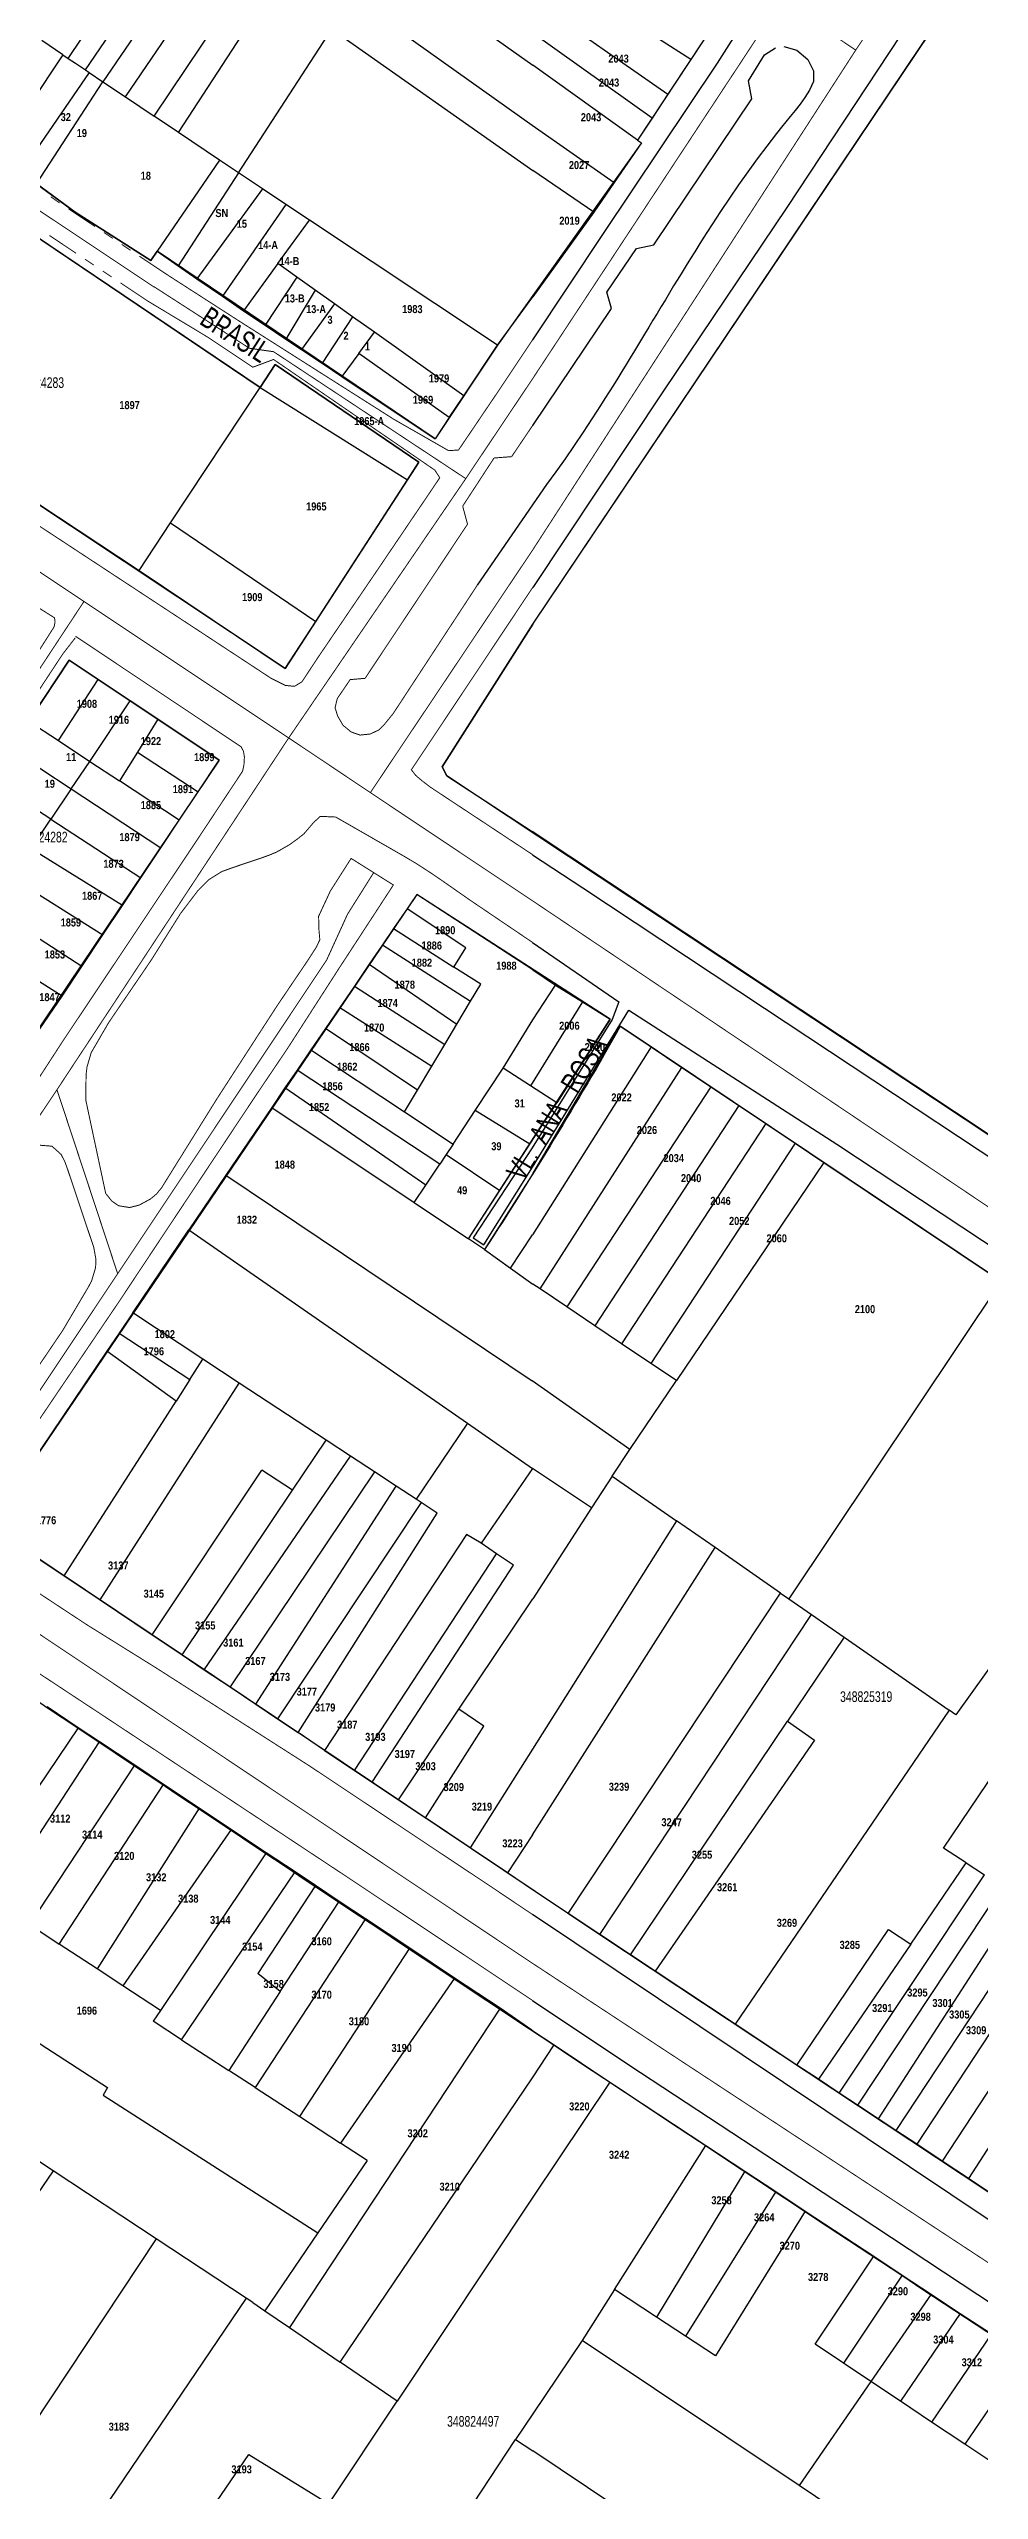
# Model space of a CAD drawing. Extents: x 203136 to 205923, y 4839890 to 4842982.
# Drawn here: x 204546.2 to 204720.6, y 4841443.3 to 4841901 of the extents above; entities that cross this region are included whole.
import ezdxf
from ezdxf.enums import TextEntityAlignment as Align

# ---------------------------------------------------------------- set-up
doc = ezdxf.new("R2010")
doc.units = 0
doc.header["$LTSCALE"] = 1.5
doc.header["$MEASUREMENT"] = 0
for name, color, linetype in [('CD_MALHA_LOTES', 40, 'CONTINUOUS'), ('CD_TXT_QUADRA', 7, 'CONTINUOUS'), ('RU-QUADRAS', 210, 'CONTINUOUS'), ('SV-EIXO-RUA-N-PAV', 6, 'CONTINUOUS'), ('SV-EIXO-RUA-PAV', 20, 'CONTINUOUS'), ('SV-RUA-NAO-PAV-S-GUIA-C-GUIA', 7, 'CONTINUOUS'), ('SV-RUA-PAVIM-S-GUIA-C-GUIA', 7, 'CONTINUOUS'), ('SV-TXT-RUA-N-PAV-S-GUIA-C-GUIA', 7, 'CONTINUOUS'), ('SV-TXT-RUA-PAV-S-GUIA-C-GUIA', 7, 'CONTINUOUS'), ('Th_NmrPort', 1, 'CONTINUOUS')]:
    doc.layers.add(name, color=color, linetype=linetype)
doc.styles.add('3488-25-2D_TXT$0$ARIAL', font='ARIAL.TTF')
doc.styles.add('ARIAL', font='ARIAL.TTF')
doc.styles.get("Standard").update_dxf_attribs({"font": 'swisscbo.ttf'})

msp = doc.modelspace()

# ---------------------------------------------------------------- linework, layer by layer
at = {"layer": 'CD_MALHA_LOTES', "linetype": 'Continuous'}
for p, q in [((204636.88, 4841793.15), (204885.67, 4842163.65)), ((204549.85, 4841899.2), (204591.15, 4841960.79)), ((204553.06, 4841897.03), (204594.81, 4841958.28)), ((204597.98, 4841956.04), (204556.34, 4841894.83)), ((204560.55, 4841892), (204602.22, 4841953.05)), ((204565.96, 4841888.36), (204607.01, 4841949.67)), ((204570.48, 4841885.33), (204590.89, 4841916.58)), ((204608.15, 4841918.39), (204636.88, 4841897.9)), ((204666.52, 4841899.01), (204636.77, 4841918.04)), ((204636.88, 4841910.19), (204662.21, 4841892.47)), ((204671.01, 4841905.83), (204666.52, 4841899.01)), ((204548.85, 4841899.87), (204544.88, 4841902.54)), ((204581.75, 4841877.75), (204599.22, 4841904.65)), ((204599.22, 4841904.65), (204636.88, 4841878.2)), ((204659.25, 4841887.99), (204636.88, 4841903.91)), ((204548.85, 4841899.87), (204536.39, 4841881.19)), ((204553.78, 4841896.55), (204540.96, 4841877.84)), ((204548.85, 4841899.87), (204549.85, 4841899.2)), ((204549.85, 4841899.2), (204551.18, 4841898.3)), ((204551.18, 4841898.3), (204553.06, 4841897.03)), ((204553.06, 4841897.03), (204553.78, 4841896.55)), ((204553.78, 4841896.55), (204556.34, 4841894.83)), ((204656.54, 4841883.87), (204636.88, 4841897.9)), ((204666.52, 4841899.01), (204662.21, 4841892.47)), ((204543.87, 4841875.71), (204556.34, 4841894.83)), ((204556.34, 4841894.83), (204560.55, 4841892)), ((204560.55, 4841892), (204565.96, 4841888.36)), ((204662.21, 4841892.47), (204659.25, 4841887.99)), ((204570.48, 4841885.33), (204565.96, 4841888.36)), ((204659.25, 4841887.99), (204656.54, 4841883.87)), ((204578.2, 4841880.14), (204570.48, 4841885.33)), ((204657.28, 4841883.34), (204652.16, 4841875.9)), ((204656.54, 4841883.87), (204657.28, 4841883.34)), ((204578.2, 4841880.14), (204566.5, 4841863.04)), ((204581.75, 4841877.75), (204570.43, 4841860.32)), ((204581.75, 4841877.75), (204578.2, 4841880.14)), ((204586.23, 4841874.75), (204581.75, 4841877.75)), ((204648.33, 4841870.34), (204636.88, 4841878.2)), ((204543.87, 4841875.71), (204551.14, 4841870.38)), ((204586.23, 4841874.75), (204573.95, 4841857.9)), ((204590.61, 4841871.83), (204586.23, 4841874.75)), ((204652.16, 4841875.9), (204648.33, 4841870.34)), ((204551.14, 4841870.38), (204565.33, 4841861.32)), ((204590.61, 4841871.83), (204578.73, 4841854.6)), ((204589.12, 4841860.72), (204595.05, 4841868.88)), ((204595.05, 4841868.88), (204590.61, 4841871.83)), ((204630.26, 4841845.42), (204595.05, 4841868.88)), ((204648.33, 4841870.34), (204636.88, 4841854.48)), ((204585.79, 4841837.52), (204543.42, 4841866.07)), ((204565.33, 4841861.32), (204566.5, 4841863.04)), ((204566.5, 4841863.04), (204570.43, 4841860.32)), ((204570.43, 4841860.32), (204573.95, 4841857.9)), ((204589.12, 4841860.72), (204582.68, 4841851.88)), ((204592.7, 4841858.18), (204589.12, 4841860.72)), ((204573.95, 4841857.9), (204578.73, 4841854.6)), ((204578.73, 4841854.6), (204582.68, 4841851.88)), ((204592.7, 4841858.18), (204586.75, 4841849.16)), ((204596.14, 4841855.73), (204590.61, 4841846.58)), ((204596.14, 4841855.73), (204592.7, 4841858.18)), ((204599.73, 4841853.18), (204596.14, 4841855.73)), ((204630.26, 4841845.42), (204636.88, 4841854.48)), ((204582.68, 4841851.88), (204586.75, 4841849.16)), ((204599.73, 4841853.18), (204593.54, 4841844.62)), ((204603.12, 4841850.77), (204597.42, 4841842.03)), ((204603.12, 4841850.77), (204599.73, 4841853.18)), ((204607.23, 4841847.85), (204603.12, 4841850.77)), ((204586.75, 4841849.16), (204590.61, 4841846.58)), ((204590.61, 4841846.58), (204593.54, 4841844.62)), ((204604.32, 4841843.89), (204607.23, 4841847.85)), ((204623.97, 4841835.95), (204607.23, 4841847.85)), ((204623.97, 4841835.95), (204630.26, 4841845.42)), ((204588.61, 4841841.8), (204585.79, 4841837.52)), ((204615.57, 4841823.5), (204588.61, 4841841.8)), ((204593.54, 4841844.62), (204597.42, 4841842.03)), ((204597.42, 4841842.03), (204601.13, 4841839.55)), ((204604.32, 4841843.89), (204601.13, 4841839.55)), ((204621.24, 4841831.85), (204604.32, 4841843.89)), ((204569.03, 4841812.13), (204585.79, 4841837.52)), ((204585.79, 4841837.52), (204613.43, 4841820.19)), ((204601.13, 4841839.55), (204618.6, 4841827.87)), ((204621.24, 4841831.85), (204618.6, 4841827.87)), ((204621.24, 4841831.85), (204623.97, 4841835.95)), ((204530.09, 4841825.03), (204563.12, 4841803.19)), ((204613.43, 4841820.19), (204615.57, 4841823.5)), ((204596.21, 4841793.61), (204613.43, 4841820.19)), ((204563.12, 4841803.19), (204569.03, 4841812.13)), ((204569.03, 4841812.13), (204596.21, 4841793.61)), ((204563.12, 4841803.19), (204590.52, 4841784.82)), ((204590.52, 4841784.82), (204596.21, 4841793.61)), ((204550.03, 4841786.37), (204542.46, 4841774.93)), ((204555.42, 4841782.78), (204550.03, 4841786.37)), ((204547.98, 4841771.29), (204555.42, 4841782.78)), ((204561.47, 4841778.76), (204555.42, 4841782.78)), ((204553.87, 4841767.41), (204561.47, 4841778.76)), ((204566.64, 4841775.31), (204561.47, 4841778.76)), ((204542.46, 4841774.93), (204547.98, 4841771.29)), ((204566.64, 4841775.31), (204562.81, 4841769.14)), ((204578.14, 4841767.66), (204566.64, 4841775.31)), ((204539.03, 4841769.74), (204550.41, 4841762.25)), ((204547.98, 4841771.29), (204553.87, 4841767.41)), ((204550.41, 4841762.25), (204553.87, 4841767.41)), ((204553.87, 4841767.41), (204559.45, 4841763.73)), ((204562.81, 4841769.14), (204559.45, 4841763.73)), ((204562.81, 4841769.14), (204574.18, 4841761.7)), ((204574.18, 4841761.7), (204578.14, 4841767.66)), ((204546.59, 4841756.55), (204535.2, 4841763.96)), ((204570.63, 4841756.36), (204559.45, 4841763.73)), ((204550.41, 4841762.25), (204546.59, 4841756.55)), ((204550.41, 4841762.25), (204567.19, 4841751.19)), ((204570.63, 4841756.36), (204574.18, 4841761.7)), ((204542.86, 4841750.99), (204546.59, 4841756.55)), ((204546.59, 4841756.55), (204563.45, 4841745.58)), ((204567.19, 4841751.19), (204570.63, 4841756.36)), ((204883.5, 4841590.47), (204636.77, 4841754.26)), ((204560, 4841740.4), (204542.86, 4841750.99)), ((204563.45, 4841745.58), (204567.19, 4841751.19)), ((204539.29, 4841745.65), (204556.33, 4841734.88)), ((204560, 4841740.4), (204563.45, 4841745.58)), ((204556.33, 4841734.88), (204560, 4841740.4)), ((204552.39, 4841728.96), (204535.44, 4841739.9)), ((204610.82, 4841736.08), (204608.71, 4841732.98)), ((204613.34, 4841739.77), (204610.82, 4841736.08)), ((204610.82, 4841736.08), (204622.1, 4841728.85)), ((204624.34, 4841732.45), (204613.34, 4841739.77)), ((204552.39, 4841728.96), (204556.33, 4841734.88)), ((204608.71, 4841732.98), (204606.26, 4841729.39)), ((204608.71, 4841732.98), (204625.23, 4841722.42)), ((204622.1, 4841728.85), (204624.34, 4841732.45)), ((204548.67, 4841723.37), (204537.29, 4841730.62)), ((204548.67, 4841723.37), (204552.39, 4841728.96)), ((204606.26, 4841729.39), (204603.47, 4841725.29)), ((204606.26, 4841729.39), (204622.69, 4841718.16)), ((204627.14, 4841725.62), (204622.1, 4841728.85)), ((204636.88, 4841728.3), (204641.18, 4841725.45)), ((204544.52, 4841717.29), (204548.67, 4841723.37)), ((204603.47, 4841725.29), (204600.73, 4841721.28)), ((204603.47, 4841725.29), (204620.42, 4841714.34)), ((204622.69, 4841718.16), (204625.23, 4841722.42)), ((204625.23, 4841722.42), (204627.14, 4841725.62)), ((204646.21, 4841722.32), (204636.5, 4841706.59)), ((204636.88, 4841718.93), (204641.18, 4841725.45)), ((204641.18, 4841725.45), (204646.21, 4841722.32)), ((204646.21, 4841722.32), (204651.43, 4841719.08)), ((204598.05, 4841717.34), (204595.3, 4841713.31)), ((204600.73, 4841721.28), (204598.05, 4841717.34)), ((204615.29, 4841705.73), (204598.05, 4841717.34)), ((204600.73, 4841721.28), (204617.99, 4841710.27)), ((204620.42, 4841714.34), (204622.69, 4841718.16)), ((204631.38, 4841709.86), (204636.88, 4841718.93)), ((204637.003242, 4841690.20808), (204653.31, 4841717.74)), ((204651.43, 4841719.08), (204641.43, 4841703.41)), ((204653.31, 4841717.74), (204659.08, 4841713.88)), ((204595.3, 4841713.31), (204592.74, 4841709.54)), ((204595.3, 4841713.31), (204612.86, 4841701.68)), ((204617.99, 4841710.27), (204620.42, 4841714.34)), ((204659.08, 4841713.88), (204636.86, 4841678.67)), ((204659.08, 4841713.88), (204664.85, 4841710.01)), ((204592.74, 4841709.54), (204590.45, 4841706.19)), ((204619.45, 4841691.86), (204592.74, 4841709.54)), ((204615.29, 4841705.73), (204617.99, 4841710.27)), ((204626.13, 4841701.93), (204631.38, 4841709.86)), ((204636.5, 4841706.59), (204631.38, 4841709.86)), ((204638.27, 4841668.53), (204664.85, 4841710.01)), ((204664.85, 4841710.01), (204670.3, 4841706.36)), ((204590.45, 4841706.19), (204587.97, 4841702.54)), ((204611.81, 4841691.44), (204590.45, 4841706.19)), ((204612.86, 4841701.68), (204615.29, 4841705.73)), ((204636.37, 4841695.65), (204641.43, 4841703.41)), ((204641.43, 4841703.41), (204636.5, 4841706.59)), ((204670.3, 4841706.36), (204643.3, 4841665.14)), ((204670.3, 4841706.36), (204675.54, 4841702.86)), ((204587.97, 4841702.54), (204579.34, 4841689.82)), ((204587.97, 4841702.54), (204614.7, 4841684.69)), ((204612.86, 4841701.68), (204621.97, 4841695.66)), ((204675.54, 4841702.86), (204648.53, 4841661.61)), ((204680.57, 4841699.49), (204653.55, 4841658.23)), ((204675.54, 4841702.86), (204680.57, 4841699.49)), ((204680.57, 4841699.49), (204686.06, 4841695.81)), ((204621.97, 4841695.66), (204620.68, 4841693.71)), ((204630.73, 4841686.94), (204636.37, 4841695.65)), ((204686.06, 4841695.81), (204659.03, 4841654.53)), ((204686.06, 4841695.81), (204691.44, 4841692.21)), ((204579.34, 4841689.82), (204636.79, 4841651.28)), ((204616.86, 4841687.95), (204611.81, 4841691.44)), ((204616.86, 4841687.95), (204619.45, 4841691.86)), ((204620.68, 4841693.71), (204619.45, 4841691.86)), ((204620.68, 4841693.71), (204630.73, 4841686.94)), ((204637.003242, 4841690.20808), (204627.88, 4841675.9)), ((204691.44, 4841692.21), (204663.83, 4841651.3)), ((204691.44, 4841692.21), (204724.7, 4841669.94)), ((204614.7, 4841684.69), (204616.86, 4841687.95)), ((204624.88, 4841677.89), (204630.73, 4841686.94)), ((204614.7, 4841684.69), (204624.88, 4841677.89)), ((204627.88, 4841675.9), (204632.75, 4841672.37)), ((204632.75, 4841672.37), (204636.86, 4841678.67)), ((204632.75, 4841672.37), (204636.88, 4841669.39)), ((204638.27, 4841668.53), (204636.88, 4841669.39)), ((204643.3, 4841665.14), (204638.27, 4841668.53)), ((204724.7, 4841669.94), (204684.89, 4841610.41)), ((204561.91, 4841663.99), (204559.35, 4841660.2)), ((204575.08, 4841655.33), (204561.91, 4841663.99)), ((204648.53, 4841661.61), (204643.3, 4841665.14)), ((204559.35, 4841660.2), (204557.08, 4841656.83)), ((204559.35, 4841660.2), (204572.63, 4841651.5)), ((204653.55, 4841658.23), (204648.53, 4841661.61)), ((204659.03, 4841654.53), (204653.55, 4841658.23)), ((204557.08, 4841656.83), (204535.01, 4841624.13)), ((204570.04, 4841647.45), (204557.08, 4841656.83)), ((204572.63, 4841651.5), (204575.08, 4841655.33)), ((204581.9, 4841650.85), (204575.08, 4841655.33)), ((204663.83, 4841651.3), (204659.03, 4841654.53)), ((204555.82, 4841610.18), (204581.9, 4841650.85)), ((204572.63, 4841651.5), (204570.04, 4841647.45)), ((204655.1, 4841638.37), (204636.79, 4841651.28)), ((204655.1, 4841638.37), (204663.83, 4841651.3)), ((204549.08, 4841614.7), (204570.04, 4841647.45)), ((204591.88, 4841630.8), (204598.15, 4841640.17)), ((204602.72, 4841637.16), (204598.15, 4841640.17)), ((204624.64, 4841643.3), (204615.02, 4841629.08)), ((204624.64, 4841643.3), (204636.86, 4841634.81)), ((204575.32, 4841597.11), (204602.72, 4841637.16)), ((204607.22, 4841634.2), (204602.72, 4841637.16)), ((204636.86, 4841634.81), (204627.21, 4841620.84)), ((204647.91, 4841627.45), (204636.86, 4841634.81)), ((204651.76, 4841633.42), (204655.1, 4841638.37)), ((204565.57, 4841603.65), (204586.14, 4841634.49)), ((204571.19, 4841599.88), (204591.88, 4841630.8)), ((204607.22, 4841634.2), (204580.16, 4841593.87)), ((204585, 4841590.63), (204611.3, 4841631.52)), ((204591.88, 4841630.8), (204586.14, 4841634.49)), ((204611.3, 4841631.52), (204607.22, 4841634.2)), ((204615.02, 4841629.08), (204611.3, 4841631.52)), ((204651.76, 4841633.42), (204647.91, 4841627.45)), ((204651.76, 4841633.42), (204663.82, 4841625.04)), ((204615.95, 4841628.46), (204589.06, 4841587.91)), ((204592.9, 4841585.33), (204619, 4841626.45)), ((204615.95, 4841628.46), (204615.02, 4841629.08)), ((204619, 4841626.45), (204615.95, 4841628.46)), ((204647.91, 4841627.45), (204636.9, 4841610.39)), ((204535.01, 4841624.13), (204549.08, 4841614.7)), ((204627.21, 4841620.84), (204624.5, 4841622.46)), ((204663.82, 4841625.04), (204636.87, 4841582.19)), ((204671.06, 4841620.03), (204663.82, 4841625.04)), ((204603.51, 4841578.22), (204630.08, 4841618.83)), ((204606.79, 4841576.02), (204633.31, 4841616.73)), ((204630.08, 4841618.83), (204627.21, 4841620.84)), ((204633.31, 4841616.73), (204630.08, 4841618.83)), ((204636.86, 4841566.18), (204671.06, 4841620.03)), ((204683.35, 4841611.47), (204671.06, 4841620.03)), ((204549.08, 4841614.7), (204555.82, 4841610.18)), ((204735.26, 4841615.31), (204716.19, 4841588.67)), ((204555.82, 4841610.18), (204565.57, 4841603.65)), ((204623.07, 4841589.7), (204636.9, 4841610.39)), ((204643.55, 4841551.4), (204683.35, 4841611.47)), ((204649.47, 4841547.47), (204689.14, 4841607.45)), ((204683.35, 4841611.47), (204684.89, 4841610.41)), ((204684.89, 4841610.41), (204689.14, 4841607.45)), ((204689.14, 4841607.45), (204695.24, 4841603.22)), ((204565.57, 4841603.65), (204571.19, 4841599.88)), ((204695.24, 4841603.22), (204684.64, 4841587.44)), ((204695.24, 4841603.22), (204714.95, 4841589.53)), ((204571.19, 4841599.88), (204575.32, 4841597.11)), ((204575.32, 4841597.11), (204580.16, 4841593.87)), ((204580.16, 4841593.87), (204585, 4841590.63)), ((204551.72, 4841586.23), (204545.86, 4841590.13)), ((204585, 4841590.63), (204589.06, 4841587.91)), ((204611.73, 4841572.71), (204623.07, 4841589.7)), ((204627.71, 4841586.55), (204623.07, 4841589.7)), ((204714.95, 4841589.53), (204674.86, 4841530.66)), ((204716.19, 4841588.67), (204714.95, 4841589.53)), ((204551.72, 4841586.23), (204531.66, 4841556.56)), ((204555.71, 4841583.58), (204551.72, 4841586.23)), ((204589.06, 4841587.91), (204592.9, 4841585.33)), ((204597.88, 4841581.98), (204592.9, 4841585.33)), ((204616.8, 4841569.31), (204627.71, 4841586.55)), ((204655.24, 4841543.65), (204684.64, 4841587.44)), ((204684.64, 4841587.44), (204689.73, 4841583.88)), ((204713.91, 4841563.68), (204728.69, 4841585.56)), ((204536.14, 4841553.61), (204555.71, 4841583.58)), ((204562.29, 4841579.2), (204555.71, 4841583.58)), ((204597.88, 4841581.98), (204603.51, 4841578.22)), ((204636.87, 4841582.19), (204625.17, 4841563.69)), ((204689.73, 4841583.88), (204659.81, 4841540.62)), ((204542.61, 4841549.34), (204562.29, 4841579.2)), ((204548.16, 4841545.68), (204567.69, 4841575.61)), ((204567.69, 4841575.61), (204562.29, 4841579.2)), ((204574.4, 4841571.14), (204567.69, 4841575.61)), ((204603.51, 4841578.22), (204606.79, 4841576.02)), ((204606.79, 4841576.02), (204611.73, 4841572.71)), ((204574.4, 4841571.14), (204555.23, 4841541.02)), ((204580.35, 4841567.18), (204574.4, 4841571.14)), ((204611.73, 4841572.71), (204616.8, 4841569.31)), ((204580.35, 4841567.18), (204560.07, 4841537.83)), ((204586.94, 4841562.8), (204580.35, 4841567.18)), ((204636.86, 4841566.18), (204632.15, 4841559.02)), ((204586.94, 4841562.8), (204567.11, 4841533.19)), ((204592.34, 4841559.2), (204586.94, 4841562.8)), ((204632.15, 4841559.02), (204625.17, 4841563.69)), ((204718.15, 4841560.88), (204713.91, 4841563.68)), ((204493.15, 4841560.33), (204557.2, 4841518.77)), ((204571.09, 4841527.74), (204592.34, 4841559.2)), ((204596.2, 4841556.63), (204592.34, 4841559.2)), ((204636.86, 4841555.85), (204632.15, 4841559.02)), ((204694.33, 4841517.75), (204721.54, 4841558.64)), ((204707.74, 4841545.65), (204718.15, 4841560.88)), ((204718.15, 4841560.88), (204721.54, 4841558.64)), ((204596.2, 4841556.63), (204585.39, 4841540.18)), ((204589.56, 4841536.76), (204600.63, 4841553.68)), ((204600.63, 4841553.68), (204596.2, 4841556.63)), ((204605.52, 4841550.43), (204600.63, 4841553.68)), ((204643.55, 4841551.4), (204636.86, 4841555.85)), ((204724.9, 4841556.42), (204697.78, 4841515.47)), ((204728.29, 4841554.19), (204701.61, 4841512.93)), ((204542.61, 4841549.34), (204548.16, 4841545.68)), ((204605.52, 4841550.43), (204584.89, 4841518.76)), ((204613.84, 4841544.89), (204605.52, 4841550.43)), ((204649.47, 4841547.47), (204643.55, 4841551.4)), ((204686.42, 4841523), (204703.59, 4841548.42)), ((204703.59, 4841548.42), (204707.74, 4841545.65)), ((204731.98, 4841551.75), (204704.95, 4841510.72)), ((204735.83, 4841549.2), (204708.87, 4841508.13)), ((204555.23, 4841541.02), (204548.16, 4841545.68)), ((204593.22, 4841513.34), (204613.84, 4841544.89)), ((204622.25, 4841539.3), (204613.84, 4841544.89)), ((204655.24, 4841543.65), (204649.47, 4841547.47)), ((204659.81, 4841540.62), (204655.24, 4841543.65)), ((204707.74, 4841545.65), (204690.44, 4841520.33)), ((204740.58, 4841546.07), (204713.61, 4841504.99)), ((204560.07, 4841537.83), (204555.23, 4841541.02)), ((204589.56, 4841536.76), (204585.39, 4841540.18)), ((204622.25, 4841539.3), (204600.86, 4841508.37)), ((204630.76, 4841533.63), (204622.25, 4841539.3)), ((204674.86, 4841530.66), (204659.81, 4841540.62)), ((204745.19, 4841543.02), (204718.56, 4841501.7)), ((204567.11, 4841533.19), (204560.07, 4841537.83)), ((204589.56, 4841536.76), (204579.92, 4841522)), ((204567.11, 4841533.19), (204565.78, 4841531.2)), ((204571.09, 4841527.74), (204565.78, 4841531.2)), ((204630.76, 4841533.63), (204591.28, 4841473.78)), ((204636.7, 4841529.56), (204630.76, 4841533.63)), ((204636.7, 4841529.56), (204640.88, 4841526.77)), ((204686.42, 4841523), (204674.86, 4841530.66)), ((204571.09, 4841527.74), (204579.92, 4841522)), ((204636.86, 4841520.62), (204640.88, 4841526.77)), ((204640.88, 4841526.77), (204651.33, 4841519.8)), ((204584.89, 4841518.76), (204579.92, 4841522)), ((204600.8, 4841467.28), (204636.86, 4841520.62)), ((204690.44, 4841520.33), (204686.42, 4841523)), ((204694.33, 4841517.75), (204690.44, 4841520.33)), ((204547.03, 4841503.15), (204524.64, 4841517.92)), ((204557.2, 4841518.77), (204556.35, 4841517.36)), ((204556.35, 4841517.36), (204596.6, 4841491.53)), ((204584.89, 4841518.76), (204593.22, 4841513.34)), ((204651.33, 4841519.8), (204636.9, 4841498.21)), ((204651.33, 4841519.8), (204669.35, 4841507.9)), ((204697.78, 4841515.47), (204694.33, 4841517.75)), ((204593.22, 4841513.34), (204600.86, 4841508.37)), ((204701.61, 4841512.93), (204697.78, 4841515.47)), ((204704.95, 4841510.72), (204701.61, 4841512.93)), ((204605.86, 4841505.11), (204600.86, 4841508.37)), ((204652.22, 4841480.93), (204669.35, 4841507.9)), ((204669.35, 4841507.9), (204676.62, 4841503.1)), ((204708.87, 4841508.13), (204704.95, 4841510.72)), ((204713.61, 4841504.99), (204708.87, 4841508.13)), ((204547.03, 4841503.15), (204506.68, 4841444.38)), ((204566.31, 4841490.42), (204547.03, 4841503.15)), ((204605.86, 4841505.11), (204596.6, 4841491.53)), ((204676.62, 4841503.1), (204660.11, 4841475.72)), ((204676.62, 4841503.1), (204682.43, 4841499.27)), ((204718.56, 4841501.7), (204713.61, 4841504.99)), ((204682.43, 4841499.27), (204665.54, 4841472.16)), ((204682.43, 4841499.27), (204687.96, 4841495.62)), ((204723.7, 4841498.3), (204718.56, 4841501.7)), ((204687.96, 4841495.62), (204671.14, 4841468.48)), ((204687.96, 4841495.62), (204700.81, 4841487.14)), ((204566.31, 4841490.42), (204526.86, 4841431.01)), ((204583.2, 4841479.28), (204566.31, 4841490.42)), ((204596.6, 4841491.53), (204586.66, 4841476.94)), ((204689.81, 4841470.67), (204700.81, 4841487.14)), ((204706.14, 4841483.62), (204695.13, 4841467.12)), ((204700.81, 4841487.14), (204706.14, 4841483.62)), ((204706.14, 4841483.62), (204711.56, 4841480.04)), ((204583.2, 4841479.28), (204543.18, 4841420.2)), ((204584.42, 4841478.47), (204583.2, 4841479.28)), ((204652.22, 4841480.93), (204646.15, 4841471.38)), ((204660.11, 4841475.72), (204652.22, 4841480.93)), ((204711.56, 4841480.04), (204700.29, 4841463.67)), ((204711.56, 4841480.04), (204717.01, 4841476.44)), ((204584.42, 4841478.47), (204586.66, 4841476.94)), ((204586.66, 4841476.94), (204591.28, 4841473.78)), ((204665.54, 4841472.16), (204660.11, 4841475.72)), ((204717.01, 4841476.44), (204705.82, 4841459.97)), ((204717.01, 4841476.44), (204722.86, 4841472.58)), ((204646.15, 4841471.38), (204636.9, 4841457.62)), ((204686.82, 4841444.14), (204646.15, 4841471.38)), ((204671.14, 4841468.48), (204665.54, 4841472.16)), ((204695.13, 4841467.12), (204689.81, 4841470.67)), ((204722.86, 4841472.58), (204711.65, 4841456.07)), ((204700.29, 4841463.67), (204695.13, 4841467.12)), ((204729.14, 4841468.44), (204717.9, 4841451.89)), ((204700.29, 4841463.67), (204686.82, 4841444.14)), ((204705.82, 4841459.97), (204700.29, 4841463.67)), ((204598.69, 4841440.7), (204611.48, 4841459.98)), ((204636.9, 4841457.62), (204633.69, 4841452.77)), ((204711.65, 4841456.07), (204705.82, 4841459.97)), ((204616.84, 4841427.25), (204633.69, 4841452.77)), ((204633.69, 4841452.77), (204636.9, 4841450.68)), ((204717.9, 4841451.89), (204711.65, 4841456.07)), ((204722.55, 4841448.78), (204717.9, 4841451.89)), ((204557, 4841411.05), (204583.71, 4841449.99)), ((204583.71, 4841449.99), (204598.69, 4841440.7)), ((204743.16, 4841379.53), (204636.9, 4841450.68)), ((204713.94, 4841425.98), (204686.82, 4841444.14))]:
    msp.add_line(p, q, dxfattribs=at)
for points in [[(204603.13, 4841910.67), (204636.81, 4841886.68), (204652.16, 4841875.9)], [(204636.88, 4841793.15), (204619.94, 4841766.39), (204620.79, 4841764.69), (204636.77, 4841754.26)], [(204636.88, 4841728.3), (204615.15, 4841742.43), (204613.34, 4841739.77)], [(204621.97, 4841695.66), (204626.13, 4841701.93)], [(204636.37, 4841695.65), (204626.13, 4841701.93)], [(204579.34, 4841689.82), (204572.41, 4841679.55)], [(204561.91, 4841663.99), (204572.41, 4841679.55)], [(204572.41, 4841679.55), (204624.64, 4841643.3)], [(204627.88, 4841675.9), (204624.88, 4841677.89)], [(204598.15, 4841640.17), (204581.9, 4841650.85)], [(204624.5, 4841622.46), (204597.88, 4841581.98)], [(204625.17, 4841563.69), (204616.8, 4841569.31)], [(204636.9, 4841498.21), (204611.48, 4841459.98)], [(204591.28, 4841473.78), (204600.8, 4841467.28)], [(204611.48, 4841459.98), (204600.8, 4841467.28)]]:
    msp.add_lwpolyline(points, dxfattribs=at)
at = {"layer": 'RU-QUADRAS', "color": 6, "linetype": 'Continuous'}
for points in [[(204619.94, 4841766.39), (204636.88, 4841793.15), (204885.67, 4842163.65), (205148.79, 4841988.01), (204883.5, 4841590.47), (204620.79, 4841764.69)], [(204502.47, 4841845.54), (204524.25, 4841878.98), (204585.79, 4841837.52), (204588.61, 4841841.8), (204615.57, 4841823.5), (204590.52, 4841784.82), (204509.98, 4841838.32), (204511, 4841839.86)], [(204513.35, 4841730.94), (204550.03, 4841786.37), (204578.14, 4841767.66), (204540.51, 4841711.71)]]:
    msp.add_lwpolyline(points, close=True, dxfattribs=at)
for points in [[(204423.39, 4841895.86), (204474.05, 4841971.37), (204515.99, 4841945.12), (204523.83, 4841958.15), (204487.37, 4841982.58), (204510.13, 4842013.3, -0.0104567542), (204592.58, 4841959.85), (204621.72, 4841939.29), (204620.94, 4841938.08, -0.0116909412), (204671.01, 4841905.83), (204656.54, 4841883.87), (204657.28, 4841883.34), (204630.26, 4841845.42), (204618.6, 4841827.87), (204566.5, 4841863.04), (204565.33, 4841861.32), (204551.14, 4841870.38), (204524.46, 4841889.93), (204495.86, 4841848.54)], [(204649.47, 4841547.47), (204790.09, 4841454.32), (204793.28, 4841454.39), (204869.72, 4841570.35), (204869.38, 4841574.05), (204779.55, 4841633.16), (204755.93, 4841601.05), (204754.96, 4841601.73), (204759.97, 4841608.7), (204755.02, 4841612.22), (204773.72, 4841637.11), (204653.31, 4841717.74, -0.0162822597), (204627.88, 4841675.9), (204624.88, 4841677.9), (204651.43, 4841719.08), (204615.15, 4841742.43), (204535.01, 4841624.13)], [(204445.7, 4841489.42, 0.0051653952), (204522.87, 4841605.43, 0.0022577806), (204777.94, 4841436.22), (204779.06, 4841433.48), (204701.51, 4841316.94), (204699.02, 4841316.86), (204637.12, 4841358.38), (204484.94, 4841458.78), (204524.4, 4841518.08), (204521.25, 4841520.21), (204481.77, 4841461.84), (204479.8, 4841462.12), (204446.24, 4841485.79)]]:
    msp.add_lwpolyline(points, format="xyb", close=True, dxfattribs=at)
at = {"layer": 'SV-EIXO-RUA-N-PAV', "const_width": 0.18, "flags": 128}
msp.add_lwpolyline([(204566.0436, 4841856.2513), (204524.123351, 4841884.1808)], dxfattribs=at)
at = {"layer": 'SV-EIXO-RUA-PAV', "const_width": 0.18, "flags": 128}
for points in [[(204636.87, 4841807.02), (204697.43, 4841900.75), (204788.55, 4842037.91), (204883.26, 4842180.31), (204896.795854, 4842201.1655)], [(204876.388585, 4842201.1658), (204868.96, 4842189.55), (204774.41, 4842047.36), (204728.45, 4841977.76), (204683.53, 4841910.06), (204636.873714, 4841839.1471)], [(204636.88, 4841941.12), (204683.53, 4841910.06), (204697.43, 4841900.75)], [(204624.343769, 4841820.412), (204588.317425, 4841844.207688), (204583.792571, 4841844.854096), (204565.8789, 4841856.4123)], [(204511.0134, 4841650.9569), (204546.024355, 4841703.3063), (204547.7185, 4841705.8396), (204591.148406, 4841771.795777), (204624.343769, 4841820.412), (204636.873714, 4841839.1471)], [(204606.4613, 4841761.5476), (204636.873156, 4841807.0203)], [(204552.7787, 4841797.3783), (204507.451691, 4841728.531)], [(204607.087358, 4841746.5456), (204602.171318, 4841738.7351), (204598.2542, 4841730.1383), (204559.097618, 4841671.3545), (204526.965947, 4841623.117), (204523.4281, 4841617.8059)], [(204636.86, 4841741.8005), (204636.872023, 4841741.792454)], [(204636.872014, 4841741.2499), (204782.35, 4841643.52), (204884.46, 4841576.03), (204891.55, 4841571.07), (204899.04, 4841566.14), (204906.75, 4841561.15), (205009.83, 4841492.19), (205040.85, 4841471.44), (205095.6, 4841434.8), (205178.37, 4841379.43), (205196.08, 4841367.87), (205255.08, 4841329.15), (205258.51, 4841326.9), (205359.87, 4841260.37), (205375.79, 4841249.49), (205402.66, 4841230.21), (205438.18, 4841206.88), (205451.31, 4841197.91), (205460.4, 4841191.7), (205505.68, 4841165.26), (205528.45, 4841147.48), (205532.36, 4841138.96)], [(204547.7185, 4841705.8396), (204559.097618, 4841671.3545)], [(204523.4281, 4841617.8059), (204636.868555, 4841542.0474)], [(204636.86, 4841543.0437), (204636.868572, 4841543.038007)], [(204636.87, 4841542.05), (204793.01, 4841439.46)]]:
    msp.add_lwpolyline(points, dxfattribs=at)
at = {"layer": 'SV-EIXO-RUA-PAV', "const_width": 0.18}
msp.add_lwpolyline([(204636.872014, 4841741.2499), (204606.4613, 4841761.5476), (204591.148406, 4841771.795777), (204552.7787, 4841797.3783), (204525.2477, 4841815.754), (204493.4225, 4841836.9959), (204413.88231, 4841890.0854), (204321.480187, 4841951.454095), (204298.345112, 4841966.997973), (204246.4131, 4842001.8635), (204167.2777, 4842054.6827), (204133.126414, 4842077.4772), (204124.9142, 4842082.9585), (204110.888486, 4842092.131486), (204109.19049, 4842093.4533), (204026.857666, 4842148.224845), (204016.23189, 4842155.37681)], dxfattribs=at)
at = {"layer": 'SV-RUA-NAO-PAV-S-GUIA-C-GUIA'}
for points in [[(204653.00277, 4841722.325381), (204651.7531, 4841718.992929), (204636.761912, 4841694.968308)], [(204636.85221, 4841691.318381), (204654.91893, 4841720.742466)]]:
    msp.add_lwpolyline(points, dxfattribs=at)
at = {"layer": 'SV-RUA-NAO-PAV-S-GUIA-C-GUIA', "flags": 128}
msp.add_lwpolyline([(204636.761912, 4841694.968308), (204625.724275, 4841678.076613), (204627.696201, 4841676.758334), (204636.85221, 4841691.318381)], dxfattribs=at)
at = {"layer": 'SV-RUA-PAVIM-S-GUIA-C-GUIA'}
for points in [[(204636.87, 4841749.91), (204646.3, 4841743.68), (204680.32, 4841721.11), (204745.14, 4841678.28), (204825.28, 4841624.87), (204876.24, 4841590.97), (204883.46, 4841586.34), (204885.27, 4841585.56), (204886.62, 4841586.1), (204887.86, 4841587.69), (204906.76, 4841616.28), (204939.88, 4841665.07), (204968.55, 4841707.59), (205010.54, 4841770.64), (205050.52, 4841831.06), (205125.82, 4841943.53)], [(204733.55, 4841945.58), (204684.51, 4841871.22), (204661.4, 4841836.88), (204636.88, 4841800)], [(204636.88, 4841846.46), (204650.14, 4841866.39), (204671.5, 4841898.31), (204675.9, 4841905.19), (204676.3, 4841906.2), (204675.98, 4841907.7), (204674.61, 4841909.06), (204636.88, 4841933.85)], [(204683.935586, 4841901.435445), (204686.418696, 4841900.759092), (204688.482716, 4841899.014547), (204689.537, 4841896.888027), (204689.499164, 4841894.851049), (204688.790958, 4841893.25318), (204687.884272, 4841891.837062), (204687.002862, 4841890.623108), (204686.076696, 4841889.442593), (204685.126704, 4841888.279974), (204683.51395, 4841886.304785), (204682.579231, 4841885.131345), (204680.74222, 4841882.760922), (204678.945831, 4841880.361007), (204677.18693, 4841877.933878), (204675.46238, 4841875.481811), (204673.769046, 4841873.007081), (204672.103793, 4841870.511965), (204671.280716, 4841869.257473), (204670.463484, 4841867.998739), (204669.651705, 4841866.736046), (204668.844985, 4841865.46968), (204668.042934, 4841864.199924), (204667.24516, 4841862.927063), (204666.451271, 4841861.651382), (204665.660874, 4841860.373166), (204664.873577, 4841859.092698), (204664.08899, 4841857.810264), (204663.306719, 4841856.526148), (204662.526374, 4841855.240634), (204661.747561, 4841853.954007), (204660.969889, 4841852.666551), (204660.192967, 4841851.378552), (204659.416401, 4841850.090293), (204658.639801, 4841848.80206), (204657.862774, 4841847.514136), (204656.731654, 4841845.643034), (204655.951919, 4841844.357075), (204655.170404, 4841843.072409), (204654.386716, 4841841.78932), (204653.600465, 4841840.508092), (204652.811257, 4841839.229011), (204652.018701, 4841837.95236), (204651.222405, 4841836.678423), (204650.421976, 4841835.407487), (204649.617024, 4841834.139834), (204648.807156, 4841832.875751), (204647.991981, 4841831.61552), (204647.171105, 4841830.359427), (204646.344138, 4841829.107757), (204644.67036, 4841826.61882), (204642.967513, 4841824.150988), (204641.23246, 4841821.706535), (204639.462066, 4841819.287738), (204626.48, 4841800.41)], [(204680.33, 4841899.87), (204682.42, 4841901.19)], [(204677.32, 4841895.01), (204680.33, 4841899.87)], [(204659.61, 4841864.25), (204677.94, 4841891.64)], [(204677.94, 4841891.64), (204677.32, 4841895.01)], [(204650.75, 4841855.36), (204656.33, 4841863.53)], [(204656.33, 4841863.53), (204659.61, 4841864.25)], [(204651.66, 4841852.29), (204650.75, 4841855.36)], [(204636.88, 4841830.38), (204651.66, 4841852.29)], [(204636.87, 4841846.45), (204636.88, 4841846.46)], [(204636.88, 4841830.38), (204636.87, 4841830.37)], [(204636.87, 4841799.99), (204636.88, 4841800)], [(204636.87, 4841733.45), (204653.00277, 4841722.325381)], [(204654.91893, 4841720.742466), (204693.9, 4841695.61), (204744.59, 4841662.09), (204776.81, 4841640.26), (204755.02, 4841612.22), (204759.97, 4841608.7), (204760.96, 4841607.62), (204779.33, 4841633.36), (204782, 4841636.71), (204814.95, 4841614.8), (204848.84, 4841592.42), (204869.14, 4841578.99), (204874.95, 4841575.25), (204876.15, 4841573.85), (204876.7, 4841572.41), (204876.58, 4841570.34), (204870.7, 4841561.33), (204845.87, 4841523.86), (204833.84, 4841506.43), (204831.85, 4841504.18), (204830, 4841503.4), (204828.32, 4841503.53), (204826.216193, 4841504.353365), (204823.967575, 4841500.94227)], [(204784.75, 4841452.8), (204738.86, 4841482.89), (204636.87, 4841551.21)], [(204636.87, 4841535.09), (204654.93, 4841523.05), (204697.7, 4841494.94), (204730.09, 4841473.54), (204771.25, 4841445.76), (204782.88, 4841438.62), (204784.51, 4841436.98), (204785.15, 4841435.45), (204785.19, 4841433.67), (204783.96, 4841431.83), (204759.84, 4841395.97), (204738.58, 4841363.86), (204714.68, 4841327.93), (204704.22, 4841313.09), (204703.15, 4841311.97), (204702.2, 4841311.63), (204700.5, 4841312.31), (204695.67, 4841315.61), (204641.17, 4841351.77), (204636.87, 4841354.64)]]:
    msp.add_lwpolyline(points, dxfattribs=at)
at = {"layer": 'SV-RUA-PAVIM-S-GUIA-C-GUIA', "const_width": 0.18}
for points in [[(204548.18, 4841872.12), (204546.561122, 4841873.252929)], [(204548.200019, 4841872.106634), (204548.18, 4841872.12)], [(204554.853346, 4841867.664423), (204549.863351, 4841870.996081)], [(204551.3032, 4841862.664203), (204546.31315, 4841865.995779)], [(204558.18001, 4841865.443317), (204556.516678, 4841866.55387)], [(204561.506673, 4841863.222211), (204559.843341, 4841864.332764)], [(204554.6299, 4841860.443152), (204552.96655, 4841861.553678)], [(204557.9566, 4841858.222102), (204556.29325, 4841859.332627)], [(204568.16, 4841858.78), (204563.170005, 4841862.111658)], [(204564.61, 4841853.78), (204559.61995, 4841857.111576)], [(204632.93, 4841824.53), (204636.873562, 4841830.370465)], [(204623.76, 4841815.25), (204629.64, 4841824.28)], [(204629.64, 4841824.28), (204632.93, 4841824.53)], [(204608.08, 4841803.72), (204619.47, 4841820.57)], [(204624.67, 4841811.87), (204623.76, 4841815.25)], [(204605.47, 4841782.97), (204624.67, 4841811.87)], [(204596.71, 4841786.99), (204608.08, 4841803.72)], [(204626.48, 4841800.41), (204610.74, 4841776.37)], [(204593.64, 4841782.33), (204596.71, 4841786.99)], [(204587.85, 4841782.98), (204590.527827, 4841781.637542), (204592.249147, 4841781.475762), (204593.625764, 4841782.308784)], [(204600.24754, 4841779.166108), (204602.67, 4841782.73)], [(204602.67, 4841782.73), (204605.47, 4841782.97)], [(204609.11, 4841774.36), (204608.051334, 4841773.290806), (204606.431543, 4841772.533447), (204604.526599, 4841772.331943), (204602.855874, 4841772.917983), (204601.323067, 4841774.184224), (204600.34311, 4841775.875765), (204599.84398, 4841777.44408), (204600.24754, 4841779.166108)], [(204610.74, 4841776.37), (204609.11, 4841774.36)], [(204601.27, 4841756.22), (204599.941171, 4841756.968349), (204597.075048, 4841757.09581), (204595.786696, 4841755.905599), (204594.002065, 4841753.812296), (204592.822077, 4841752.880913), (204591.329885, 4841751.800923), (204588.944158, 4841750.429255), (204587.560172, 4841749.845957), (204586.142497, 4841749.332514), (204583.617668, 4841748.483572), (204580.779088, 4841747.523649), (204578.62298, 4841746.748528), (204576.15309, 4841745.209909), (204574.22, 4841743.29)], [(204613.06, 4841749.45), (204601.27, 4841756.22)], [(204626.17, 4841740.69), (204624.931402, 4841741.536733), (204623.698505, 4841742.392856), (204622.468662, 4841743.254069), (204621.239227, 4841744.116071), (204620.007553, 4841744.974563), (204618.770993, 4841745.825244), (204617.526901, 4841746.663814), (204615.005535, 4841748.287421), (204613.06, 4841749.45)], [(204574.22, 4841743.29), (204570.86, 4841738.85)], [(204636.87, 4841733.45), (204626.17, 4841740.69)], [(204570.86, 4841738.85), (204565.39, 4841730.15)], [(204596.34, 4841732.59), (204596.986276, 4841733.951794), (204596.81, 4841735.98)], [(204594.77, 4841730.14), (204596.34, 4841732.59)], [(204565.39, 4841730.15), (204557.46, 4841718.51)], [(204588.98, 4841721.58), (204594.77, 4841730.14)], [(204577.61, 4841704), (204588.98, 4841721.58)], [(204557.46, 4841718.51), (204554.14, 4841712.81)], [(204554.14, 4841712.81), (204553.36, 4841710.16), (204553.17698, 4841708.66597)], [(204553.17698, 4841708.66597), (204553.11, 4841703.96)], [(204553.11, 4841703.96), (204556.85, 4841686.41)], [(204567.37, 4841687.53), (204577.61, 4841704)], [(204549.7, 4841690.96), (204549.186622, 4841692.38534), (204548.490962, 4841693.723071), (204546.788602, 4841695.254171), (204544.036865, 4841695.477988), (204542.611501, 4841694.778961), (204540.84, 4841692.99)], [(204554.616549, 4841676.287136), (204549.7, 4841690.96)], [(204556.85, 4841686.41), (204558.02, 4841684.95), (204559.278638, 4841684.088327), (204561.345934, 4841683.757213), (204563.11564, 4841684.206285), (204565.232116, 4841685.349408), (204566.402343, 4841686.322292), (204567.345683, 4841687.491216)], [(204552.73, 4841667.375), (204553.501253, 4841668.66629), (204554.209319, 4841669.991243), (204554.95646, 4841672.484686), (204555.027525, 4841674.016388), (204554.616549, 4841676.287136)], [(204548.76, 4841660.66), (204552.73, 4841667.375)], [(204542.24, 4841651.03), (204548.76, 4841660.66)]]:
    msp.add_lwpolyline(points, dxfattribs=at)
at = {"layer": 'SV-RUA-PAVIM-S-GUIA-C-GUIA', "linetype": 'Continuous', "const_width": 0.18, "flags": 128}
for points in [[(204582.31, 4841849.67), (204568.16, 4841858.78)], [(204619.47, 4841820.57), (204618.55, 4841822), (204588.317425, 4841842.753271), (204584.438979, 4841841.298854), (204575.97, 4841846.94), (204564.61, 4841853.78)], [(204582.28, 4841849.69), (204610.82, 4841831.56), (204621.13, 4841825.65), (204622.99, 4841825.78)], [(204622.99, 4841825.78), (204630.67, 4841837.14), (204636.873841, 4841846.450756)], [(204587.85, 4841782.98), (204528.44, 4841822.02), (204501.11, 4841840.15)], [(204522.85, 4841808.37), (204523.49, 4841808.73), (204524.42, 4841808.79), (204547.26, 4841794.31), (204547.36, 4841793.55), (204547.18, 4841792.61), (204525.61, 4841758.77), (204507.82, 4841732.46), (204507.35, 4841732.37), (204506.38, 4841732.33), (204483.84, 4841748.14), (204483.7, 4841748.6), (204483.95, 4841749.24), (204522.25, 4841807.88)], [(204636.87, 4841749.91), (204617.76, 4841762.53), (204616.13, 4841763.78), (204614.93, 4841764.8), (204614.14, 4841765.83), (204614.88, 4841766.92), (204628.57, 4841787.51), (204636.873034, 4841799.98953)], [(204551.19, 4841790.86), (204582.24, 4841770.13), (204582.68, 4841769.28), (204582.85, 4841768.2), (204582.76, 4841766.68), (204582.5, 4841765.55), (204573.85, 4841752.47), (204548.68, 4841714.75), (204544.46, 4841708.24), (204543.65, 4841707.99), (204542.76, 4841708.32), (204512.07, 4841728.94), (204511.5, 4841729.5), (204511.41, 4841730.17), (204511.78, 4841731.2), (204548.78, 4841787.5), (204551.17, 4841790.59)], [(204636.868714, 4841551.21), (204628.88, 4841556.56), (204594.96, 4841579.13), (204566.08, 4841597.59), (204553.35, 4841605.52), (204533.33, 4841618.71), (204531.23, 4841621.25), (204530.93, 4841623.09), (204531.32, 4841624.66), (204559.18, 4841665.86), (204584.95, 4841704.7), (204590.95, 4841713.61), (204600.5, 4841728.47), (204610.77, 4841744.23), (204602.85, 4841749.21), (204598.95, 4841743.08), (204596.76, 4841738.35), (204596.81, 4841735.98)], [(204529.05, 4841606.51), (204555.03, 4841589.39), (204602.38, 4841558.07), (204636.868434, 4841535.091043)]]:
    msp.add_lwpolyline(points, dxfattribs=at)

# ---------------------------------------------------------------- texts
at = {"layer": 'CD_TXT_QUADRA', "linetype": 'Continuous', "style": 'ARIAL', "width": 0.7}
for s, p in [('348824283', (204539.27, 4841837.41)), ('348824282', (204539.92, 4841752.21)), ('348825319', (204694.5, 4841591.06)), ('348824497', (204620.837965, 4841455.19534))]:
    msp.add_text(s, height=2, dxfattribs=at).set_placement(p)
at = {"layer": 'SV-TXT-RUA-N-PAV-S-GUIA-C-GUIA', "style": '3488-25-2D_TXT$0$ARIAL', "width": 0.7}
msp.add_text('VL.  ANA   ROSA', height=4, rotation=58.16788108, dxfattribs=at).set_placement((204635.11128, 4841688.430643))
at = {"layer": 'SV-TXT-RUA-PAV-S-GUIA-C-GUIA', "style": 'ARIAL', "width": 0.7}
msp.add_text('BRASIL', height=4, rotation=327, dxfattribs=at).set_placement((204574.219, 4841849.527))
at = {"layer": 'Th_NmrPort', "color": 1}
for s, p in [('2043', (204651.068554, 4841899.157271)), ('2043', (204649.278554, 4841894.667271)), ('32', (204548.418554, 4841888.197271)), ('2043', (204645.908554, 4841888.167271)), ('19', (204551.418554, 4841885.197271)), ('18', (204563.418554, 4841877.197271)), ('2027', (204643.668554, 4841879.197271)), ('SN', (204577.418554, 4841870.197271)), ('15', (204581.418554, 4841868.197271)), ('2019', (204641.878554, 4841868.767271)), ('14-A', (204585.418554, 4841864.197271)), ('14-B', (204589.418554, 4841861.197271)), ('13-B', (204590.418554, 4841854.197271)), ('13-A', (204594.418554, 4841852.197271)), ('3', (204598.418554, 4841850.197271)), ('1983', (204612.418554, 4841852.197271)), ('2', (204601.418554, 4841847.197271)), ('1', (204605.418554, 4841845.197271)), ('1979', (204617.418554, 4841839.197271)), ('1897', (204559.418554, 4841834.197271)), ('1965-A', (204603.418554, 4841831.197271)), ('1969', (204614.418554, 4841835.197271)), ('1965', (204594.418554, 4841815.197271)), ('1909', (204582.418554, 4841798.197271)), ('1908', (204551.418554, 4841778.197271)), ('1916', (204557.418554, 4841775.197271)), ('1922', (204563.418554, 4841771.197271)), ('11', (204549.418554, 4841768.197271)), ('1899', (204573.418554, 4841768.197271)), ('19', (204545.418554, 4841763.197271)), ('1891', (204569.418554, 4841762.197271)), ('1885', (204563.418554, 4841759.197271)), ('1879', (204559.418554, 4841753.197271)), ('1873', (204556.418554, 4841748.197271)), ('1867', (204552.418554, 4841742.197271)), ('1859', (204548.418554, 4841737.197271)), ('1890', (204618.568554, 4841735.747271)), ('1853', (204545.418554, 4841731.197271)), ('1886', (204616.048554, 4841732.887271)), ('1878', (204610.998554, 4841725.537271)), ('1882', (204614.208554, 4841729.667271)), ('1988', (204630.048554, 4841729.097271)), ('1847', (204544.418554, 4841723.197271)), ('1874', (204607.788554, 4841722.097271)), ('1870', (204605.258554, 4841717.507271)), ('2006', (204641.848554, 4841717.847271)), ('1866', (204602.508554, 4841713.837271)), ('2010', (204646.618554, 4841713.837271)), ('1862', (204600.218554, 4841710.167271)), ('1852', (204594.938554, 4841702.587271)), ('1856', (204597.458554, 4841706.497271)), ('31', (204633.488554, 4841703.277271)), ('2022', (204651.628554, 4841704.407271)), ('2026', (204656.388554, 4841698.297271)), ('39', (204629.128554, 4841695.247271)), ('1848', (204588.508554, 4841691.807271)), ('2034', (204661.408554, 4841693.027271)), ('2040', (204664.668554, 4841689.267271)), ('49', (204622.708554, 4841686.987271)), ('2046', (204670.178554, 4841685.007271)), ('1832', (204581.398554, 4841681.477271)), ('2052', (204673.688554, 4841681.247271)), ('2060', (204680.708554, 4841677.987271)), ('2100', (204697.258554, 4841664.707271)), ('1796', (204563.958554, 4841656.807271)), ('1802', (204566.018554, 4841660.017271)), ('1776', (204543.758554, 4841625.137271)), ('3137', (204557.298554, 4841616.647271)), ('3145', (204563.958554, 4841611.367271)), ('3155', (204573.598554, 4841605.407271)), ('3161', (204578.868554, 4841602.187271)), ('3167', (204582.998554, 4841598.747271)), ('3173', (204587.588554, 4841595.767271)), ('3177', (204592.638554, 4841593.007271)), ('3179', (204596.078554, 4841590.027271)), ('3187', (204600.218554, 4841586.817271)), ('3193', (204605.488554, 4841584.517271)), ('3197', (204610.998554, 4841581.307271)), ('3203', (204614.898554, 4841579.017271)), ('3209', (204620.178554, 4841575.107271)), ('3239', (204651.158554, 4841575.167271)), ('3219', (204625.458554, 4841571.437271)), ('3112', (204546.418554, 4841569.197271)), ('3114', (204552.418554, 4841566.197271)), ('3247', (204661.018554, 4841568.517271)), ('3120', (204558.418554, 4841562.197271)), ('3223', (204631.198554, 4841564.557271)), ('3255', (204666.708554, 4841562.427271)), ('3132', (204564.418554, 4841558.197271)), ('3261', (204671.428554, 4841556.337271)), ('3138', (204570.418554, 4841554.197271)), ('3144', (204576.418554, 4841550.197271)), ('3269', (204682.628554, 4841549.657271)), ('3154', (204582.418554, 4841545.197271)), ('3160', (204595.418554, 4841546.197271)), ('3285', (204694.408554, 4841545.527271)), ('3158', (204586.418554, 4841538.197271)), ('1696', (204551.418554, 4841533.197271)), ('3170', (204595.418554, 4841536.197271)), ('3291', (204700.498554, 4841533.687271)), ('3295', (204707.088554, 4841536.587271)), ('3301', (204711.798554, 4841534.627271)), ('3180', (204602.418554, 4841531.197271)), ('3305', (204714.938554, 4841532.467271)), ('3309', (204718.088554, 4841529.517271)), ('3190', (204610.418554, 4841526.197271)), ('3220', (204643.718554, 4841515.237271)), ('3202', (204613.418554, 4841510.197271)), ('3242', (204651.178554, 4841506.177271)), ('3210', (204619.418554, 4841500.197271)), ('3258', (204670.368554, 4841497.647271)), ('3264', (204678.368554, 4841494.447271)), ('3270', (204683.158554, 4841489.117271)), ('3278', (204688.488554, 4841483.257271)), ('3290', (204703.418554, 4841480.587271)), ('3298', (204707.678554, 4841475.797271)), ('3304', (204711.948554, 4841471.527271)), ('3312', (204717.278554, 4841467.267271)), ('3183', (204557.418554, 4841455.197271)), ('3193', (204580.418554, 4841447.197271))]:
    msp.add_text(s, height=1.5, dxfattribs=at).set_placement(p, align=Align.MIDDLE_LEFT)

doc.saveas('drawing.dxf')
